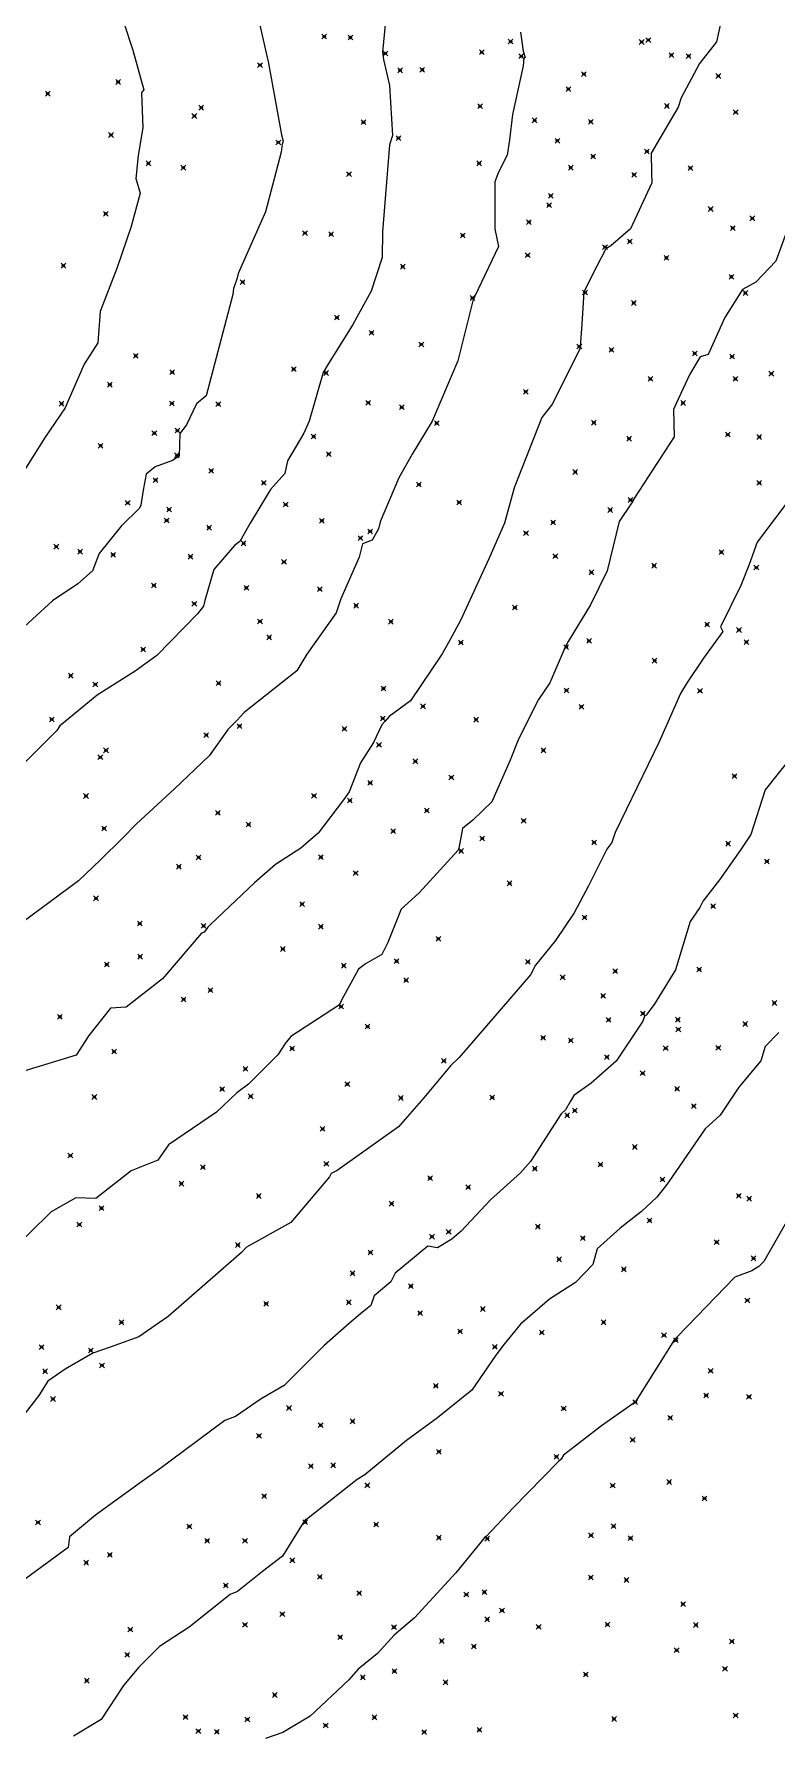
# Model space of a CAD drawing. Header units: inches. Extents: x 1411897 to 1412713, y 4930955 to 4931789.
# Drawn here: x 1412157.2 to 1412188.4, y 4931181.7 to 4931253.2 of the extents above; entities that cross this region are included whole.
import ezdxf

# ---------------------------------------------------------------- set-up
doc = ezdxf.new("R2010")
doc.units = ezdxf.units.IN
doc.header["$MEASUREMENT"] = 0
doc.header["$PDMODE"] = 35
doc.header["$PDSIZE"] = 0.1

msp = doc.modelspace()

# ---------------------------------------------------------------- linework, layer by layer
at = {"color": 2, "true_color": 0xf1eb1f}
for p, q in [((1412160.299, 4931255.653), (1412161.312, 4931252.552)), ((1412166.345, 4931254.925), (1412166.972, 4931252.179)), ((1412172.017, 4931254.637), (1412171.806, 4931252.467)), ((1412186.142, 4931254.245), (1412185.841, 4931252.903)), ((1412177.606, 4931253.304), (1412177.714, 4931252.51)), ((1412161.312, 4931252.552), (1412161.784, 4931250.874)), ((1412185.841, 4931252.903), (1412185.134, 4931251.988)), ((1412166.972, 4931252.179), (1412167.002, 4931252.072)), ((1412167.002, 4931252.072), (1412167.567, 4931248.986)), ((1412171.806, 4931252.467), (1412171.847, 4931252.15)), ((1412171.847, 4931252.15), (1412172.1, 4931251.063)), ((1412177.723, 4931251.891), (1412177.276, 4931249.838)), ((1412177.714, 4931252.51), (1412177.802, 4931252.244)), ((1412177.746, 4931252.216), (1412177.723, 4931251.891)), ((1412177.802, 4931252.244), (1412177.746, 4931252.216)), ((1412185.134, 4931251.988), (1412184.355, 4931250.547)), ((1412161.784, 4931250.874), (1412161.675, 4931250.774)), ((1412161.675, 4931250.774), (1412161.735, 4931249.285)), ((1412172.1, 4931251.063), (1412172.231, 4931248.963)), ((1412184.355, 4931250.547), (1412184.235, 4931250.157)), ((1412177.276, 4931249.838), (1412177.149, 4931248.784)), ((1412183.959, 4931249.675), (1412183.105, 4931248.219)), ((1412184.235, 4931250.157), (1412183.959, 4931249.675)), ((1412161.735, 4931249.285), (1412161.54, 4931248.116)), ((1412167.567, 4931248.986), (1412167.636, 4931248.719)), ((1412172.231, 4931248.963), (1412172.101, 4931248.575)), ((1412167.549, 4931248.267), (1412166.886, 4931245.755)), ((1412167.594, 4931248.597), (1412167.549, 4931248.267)), ((1412167.636, 4931248.719), (1412167.594, 4931248.597)), ((1412172.101, 4931248.575), (1412171.808, 4931244.916)), ((1412177.149, 4931248.784), (1412177.051, 4931248.131)), ((1412161.54, 4931248.116), (1412161.436, 4931247.158)), ((1412177.051, 4931248.131), (1412176.68, 4931247.424)), ((1412183.105, 4931248.219), (1412183.116, 4931247.397)), ((1412161.436, 4931247.158), (1412161.629, 4931246.532)), ((1412176.68, 4931247.424), (1412176.528, 4931247.013)), ((1412176.528, 4931247.013), (1412176.535, 4931245.033)), ((1412183.132, 4931246.974), (1412182.234, 4931245.043)), ((1412183.116, 4931247.397), (1412183.132, 4931246.974)), ((1412161.629, 4931246.532), (1412161.245, 4931245.139)), ((1412166.886, 4931245.755), (1412165.746, 4931243.156)), ((1412161.245, 4931245.139), (1412160.655, 4931243.417)), ((1412171.808, 4931244.916), (1412171.801, 4931243.838)), ((1412176.535, 4931245.033), (1412176.688, 4931244.302)), ((1412182.234, 4931245.043), (1412181.408, 4931244.327)), ((1412188.82, 4931244.988), (1412188.331, 4931243.681)), ((1412176.688, 4931244.302), (1412175.685, 4931242.203)), ((1412181.194, 4931244.204), (1412180.81, 4931243.474)), ((1412181.408, 4931244.327), (1412181.194, 4931244.204)), ((1412160.655, 4931243.417), (1412159.943, 4931241.567)), ((1412171.801, 4931243.838), (1412171.331, 4931242.423)), ((1412180.81, 4931243.474), (1412180.274, 4931242.39)), ((1412188.331, 4931243.681), (1412187.5, 4931242.803)), ((1412165.549, 4931242.537), (1412165.518, 4931242.272)), ((1412165.682, 4931242.924), (1412165.549, 4931242.537)), ((1412165.746, 4931243.156), (1412165.682, 4931242.924)), ((1412187.5, 4931242.803), (1412186.936, 4931242.483)), ((1412165.518, 4931242.272), (1412164.404, 4931238.019)), ((1412171.331, 4931242.423), (1412170.558, 4931241.017)), ((1412175.624, 4931242.07), (1412174.97, 4931239.487)), ((1412175.644, 4931242.106), (1412175.624, 4931242.07)), ((1412175.685, 4931242.203), (1412175.644, 4931242.106)), ((1412180.274, 4931242.39), (1412180.18, 4931241.036)), ((1412186.936, 4931242.483), (1412186.198, 4931241.312)), ((1412159.943, 4931241.567), (1412159.843, 4931240.254)), ((1412186.198, 4931241.312), (1412185.499, 4931239.753)), ((1412170.558, 4931241.017), (1412169.504, 4931239.31)), ((1412180.18, 4931241.036), (1412180.122, 4931240.086)), ((1412159.843, 4931240.254), (1412159.268, 4931239.345)), ((1412180.097, 4931240.001), (1412178.952, 4931237.68)), ((1412180.122, 4931240.086), (1412180.097, 4931240.001)), ((1412185.499, 4931239.753), (1412185.16, 4931239.656)), ((1412159.268, 4931239.345), (1412158.605, 4931237.803)), ((1412169.316, 4931238.995), (1412168.721, 4931236.956)), ((1412169.504, 4931239.31), (1412169.316, 4931238.995)), ((1412174.97, 4931239.487), (1412174.015, 4931237.252)), ((1412185.16, 4931239.656), (1412184.726, 4931238.933)), ((1412184.726, 4931238.933), (1412184.227, 4931237.877)), ((1412158.479, 4931237.519), (1412157.639, 4931236.276)), ((1412158.605, 4931237.803), (1412158.479, 4931237.519)), ((1412163.988, 4931237.684), (1412163.565, 4931236.802)), ((1412164.404, 4931238.019), (1412163.988, 4931237.684)), ((1412178.952, 4931237.68), (1412178.5, 4931237.105)), ((1412184.227, 4931237.877), (1412184.033, 4931237.451)), ((1412163.565, 4931236.802), (1412163.293, 4931236.437)), ((1412168.721, 4931236.956), (1412168.501, 4931236.449)), ((1412173.898, 4931236.957), (1412173.056, 4931235.57)), ((1412174.015, 4931237.252), (1412173.898, 4931236.957)), ((1412178.5, 4931237.105), (1412177.346, 4931234.148)), ((1412184.033, 4931237.451), (1412184.062, 4931236.297)), ((1412157.639, 4931236.276), (1412156.533, 4931234.547)), ((1412163.293, 4931236.437), (1412163.257, 4931235.481)), ((1412168.501, 4931236.449), (1412167.821, 4931235.294)), ((1412184.062, 4931236.297), (1412182.433, 4931233.777)), ((1412163.257, 4931235.481), (1412162.979, 4931235.299)), ((1412173.056, 4931235.57), (1412172.491, 4931234.577)), ((1412161.87, 4931234.73), (1412161.75, 4931234.053)), ((1412162.256, 4931235.031), (1412161.87, 4931234.73)), ((1412162.979, 4931235.299), (1412162.256, 4931235.031)), ((1412167.711, 4931234.755), (1412167.102, 4931234.081)), ((1412167.821, 4931235.294), (1412167.711, 4931234.755)), ((1412161.75, 4931234.053), (1412161.654, 4931233.431)), ((1412167.102, 4931234.081), (1412166.253, 4931232.667)), ((1412172.491, 4931234.577), (1412171.708, 4931232.722)), ((1412177.346, 4931234.148), (1412176.93, 4931232.668)), ((1412189.139, 4931233.969), (1412187.556, 4931231.868)), ((1412161.594, 4931233.297), (1412160.825, 4931232.536)), ((1412161.654, 4931233.431), (1412161.594, 4931233.297)), ((1412182.279, 4931233.503), (1412181.756, 4931232.742)), ((1412182.334, 4931233.581), (1412182.279, 4931233.503)), ((1412182.357, 4931233.657), (1412182.334, 4931233.581)), ((1412182.433, 4931233.777), (1412182.357, 4931233.657)), ((1412160.825, 4931232.536), (1412159.9, 4931231.395)), ((1412166.253, 4931232.667), (1412165.811, 4931231.892)), ((1412171.708, 4931232.722), (1412171.646, 4931232.436)), ((1412176.93, 4931232.668), (1412176.281, 4931231.176)), ((1412181.756, 4931232.742), (1412181.25, 4931230.67)), ((1412165.811, 4931231.892), (1412165.59, 4931231.725)), ((1412170.97, 4931231.794), (1412170.83, 4931231.245)), ((1412171.374, 4931231.952), (1412170.97, 4931231.794)), ((1412171.646, 4931232.436), (1412171.374, 4931231.952)), ((1412187.556, 4931231.868), (1412187.221, 4931230.932)), ((1412159.9, 4931231.395), (1412159.619, 4931230.665)), ((1412165.59, 4931231.725), (1412164.715, 4931230.717)), ((1412170.83, 4931231.245), (1412170.06, 4931229.489)), ((1412176.281, 4931231.176), (1412175.089, 4931228.574)), ((1412159.619, 4931230.665), (1412158.999, 4931230.123)), ((1412164.715, 4931230.717), (1412164.342, 4931229.415)), ((1412181.25, 4931230.67), (1412180.543, 4931229.235)), ((1412187.221, 4931230.932), (1412186.866, 4931230.045)), ((1412158.999, 4931230.123), (1412157.947, 4931229.403)), ((1412186.866, 4931230.045), (1412186.012, 4931228.314)), ((1412157.947, 4931229.403), (1412156.429, 4931228.023)), ((1412164.287, 4931229.176), (1412164.031, 4931228.852)), ((1412164.342, 4931229.415), (1412164.287, 4931229.176)), ((1412170.06, 4931229.489), (1412169.868, 4931228.897)), ((1412180.543, 4931229.235), (1412179.607, 4931227.688)), ((1412164.031, 4931228.852), (1412162.331, 4931227.1)), ((1412169.868, 4931228.897), (1412168.624, 4931227.165)), ((1412175.089, 4931228.574), (1412174.649, 4931227.785)), ((1412186.012, 4931228.314), (1412186.11, 4931228.114)), ((1412174.649, 4931227.785), (1412174.312, 4931227.182)), ((1412179.607, 4931227.688), (1412179.496, 4931227.486)), ((1412186.11, 4931228.114), (1412185.297, 4931226.988)), ((1412162.075, 4931226.919), (1412161.416, 4931226.452)), ((1412162.331, 4931227.1), (1412162.075, 4931226.919)), ((1412168.624, 4931227.165), (1412168.204, 4931226.464)), ((1412174.312, 4931227.182), (1412172.984, 4931225.208)), ((1412179.482, 4931227.462), (1412178.841, 4931225.957)), ((1412179.496, 4931227.486), (1412179.482, 4931227.462)), ((1412185.297, 4931226.988), (1412184.613, 4931225.977)), ((1412161.416, 4931226.452), (1412159.812, 4931225.444)), ((1412168.204, 4931226.464), (1412165.991, 4931224.71)), ((1412159.812, 4931225.444), (1412158.298, 4931224.199)), ((1412178.841, 4931225.957), (1412178.369, 4931225.261)), ((1412184.336, 4931225.511), (1412183.436, 4931223.472)), ((1412184.613, 4931225.977), (1412184.336, 4931225.511)), ((1412165.991, 4931224.71), (1412165.689, 4931224.368)), ((1412172.984, 4931225.208), (1412172.089, 4931224.541)), ((1412178.369, 4931225.261), (1412177.525, 4931223.596)), ((1412158.118, 4931223.954), (1412156.295, 4931222.136)), ((1412158.25, 4931224.155), (1412158.118, 4931223.954)), ((1412158.298, 4931224.199), (1412158.25, 4931224.155)), ((1412165.319, 4931224.009), (1412164.53, 4931222.891)), ((1412165.689, 4931224.368), (1412165.319, 4931224.009)), ((1412171.781, 4931224.189), (1412171.432, 4931223.455)), ((1412171.913, 4931224.338), (1412171.781, 4931224.189)), ((1412172.089, 4931224.541), (1412171.913, 4931224.338)), ((1412171.432, 4931223.455), (1412170.885, 4931222.6)), ((1412177.525, 4931223.596), (1412177.168, 4931222.707)), ((1412183.436, 4931223.472), (1412181.589, 4931219.67)), ((1412164.53, 4931222.891), (1412163.073, 4931221.507)), ((1412170.885, 4931222.6), (1412170.412, 4931221.374)), ((1412177.168, 4931222.707), (1412176.409, 4931220.957)), ((1412188.976, 4931222.839), (1412187.896, 4931221.455)), ((1412163.073, 4931221.507), (1412161.467, 4931220.025)), ((1412170.412, 4931221.374), (1412170.166, 4931221.046)), ((1412187.896, 4931221.455), (1412187.282, 4931219.585)), ((1412170.166, 4931221.046), (1412169.106, 4931219.643)), ((1412176.409, 4931220.957), (1412175.608, 4931220.192)), ((1412161.467, 4931220.025), (1412160.895, 4931219.438)), ((1412169.106, 4931219.643), (1412168.37, 4931219.013)), ((1412175.165, 4931219.839), (1412175.014, 4931219.003)), ((1412175.608, 4931220.192), (1412175.165, 4931219.839)), ((1412181.589, 4931219.67), (1412181.451, 4931219.243)), ((1412160.895, 4931219.438), (1412159.957, 4931218.514)), ((1412168.37, 4931219.013), (1412167.308, 4931218.326)), ((1412174.991, 4931218.925), (1412173.35, 4931217.127)), ((1412175.014, 4931219.003), (1412174.991, 4931218.925)), ((1412181.234, 4931218.964), (1412180.468, 4931217.426)), ((1412181.451, 4931219.243), (1412181.234, 4931218.964)), ((1412186.873, 4931218.95), (1412185.966, 4931217.682)), ((1412187.282, 4931219.585), (1412186.873, 4931218.95)), ((1412159.957, 4931218.514), (1412159.04, 4931217.63)), ((1412167.308, 4931218.326), (1412166.436, 4931217.558)), ((1412159.04, 4931217.63), (1412156.65, 4931215.868)), ((1412166.436, 4931217.558), (1412164.578, 4931215.804)), ((1412185.966, 4931217.682), (1412185.279, 4931216.796)), ((1412173.35, 4931217.127), (1412172.591, 4931216.444)), ((1412180.468, 4931217.426), (1412179.869, 4931216.296)), ((1412185.279, 4931216.796), (1412185.143, 4931216.522)), ((1412172.591, 4931216.444), (1412172.034, 4931215.048)), ((1412179.869, 4931216.296), (1412179.072, 4931215.135)), ((1412185.143, 4931216.522), (1412184.737, 4931215.931)), ((1412164.207, 4931215.433), (1412162.57, 4931213.516)), ((1412164.318, 4931215.478), (1412164.207, 4931215.433)), ((1412164.469, 4931215.688), (1412164.318, 4931215.478)), ((1412164.578, 4931215.804), (1412164.469, 4931215.688)), ((1412184.737, 4931215.931), (1412184.122, 4931213.89)), ((1412172.034, 4931215.048), (1412171.774, 4931214.545)), ((1412179.072, 4931215.135), (1412178.242, 4931214.087)), ((1412170.806, 4931213.924), (1412170.087, 4931212.62)), ((1412171.089, 4931214.148), (1412170.806, 4931213.924)), ((1412171.774, 4931214.545), (1412171.089, 4931214.148)), ((1412178.242, 4931214.087), (1412178.03, 4931213.68)), ((1412162.57, 4931213.516), (1412161.041, 4931212.331)), ((1412178.03, 4931213.68), (1412175.028, 4931210.218)), ((1412184.122, 4931213.89), (1412183.23, 4931212.434)), ((1412170.087, 4931212.62), (1412169.995, 4931212.424)), ((1412160.376, 4931212.282), (1412159.473, 4931211.137)), ((1412161.041, 4931212.331), (1412160.376, 4931212.282)), ((1412169.995, 4931212.424), (1412167.963, 4931211.098)), ((1412182.819, 4931211.955), (1412182.749, 4931211.744)), ((1412182.909, 4931211.988), (1412182.819, 4931211.955)), ((1412182.92, 4931212.03), (1412182.909, 4931211.988)), ((1412183.23, 4931212.434), (1412182.92, 4931212.03)), ((1412159.473, 4931211.137), (1412158.94, 4931210.315)), ((1412167.963, 4931211.098), (1412167.714, 4931210.802)), ((1412182.749, 4931211.744), (1412181.627, 4931210.055)), ((1412188.47, 4931211.26), (1412187.893, 4931210.669)), ((1412167.714, 4931210.802), (1412167.408, 4931210.326)), ((1412187.893, 4931210.669), (1412187.71, 4931210.066)), ((1412158.94, 4931210.315), (1412156.731, 4931209.638)), ((1412167.408, 4931210.326), (1412166.173, 4931209.086)), ((1412174.665, 4931209.861), (1412173.549, 4931208.515)), ((1412175.028, 4931210.218), (1412174.665, 4931209.861)), ((1412181.627, 4931210.055), (1412180.581, 4931209.132)), ((1412187.71, 4931210.066), (1412186.786, 4931208.961)), ((1412166.173, 4931209.086), (1412165.693, 4931208.724)), ((1412180.581, 4931209.132), (1412179.854, 4931208.611)), ((1412186.786, 4931208.961), (1412186, 4931207.781)), ((1412165.693, 4931208.724), (1412164.832, 4931207.916)), ((1412173.549, 4931208.515), (1412172.865, 4931207.73)), ((1412179.715, 4931208.382), (1412179.497, 4931208.014)), ((1412179.854, 4931208.611), (1412179.715, 4931208.382)), ((1412164.832, 4931207.916), (1412162.812, 4931206.537)), ((1412172.865, 4931207.73), (1412172.474, 4931207.303)), ((1412179.316, 4931207.84), (1412178.03, 4931205.84)), ((1412179.497, 4931208.014), (1412179.316, 4931207.84)), ((1412186, 4931207.781), (1412185.37, 4931207.212)), ((1412172.474, 4931207.303), (1412169.907, 4931205.462)), ((1412185.37, 4931207.212), (1412183.854, 4931205.02)), ((1412162.812, 4931206.537), (1412162.372, 4931205.893)), ((1412161.24, 4931205.446), (1412159.757, 4931204.289)), ((1412162.372, 4931205.893), (1412161.24, 4931205.446)), ((1412169.653, 4931205.333), (1412169.58, 4931205.197)), ((1412169.907, 4931205.462), (1412169.653, 4931205.333)), ((1412177.602, 4931205.371), (1412176.349, 4931204.228)), ((1412178.03, 4931205.84), (1412177.602, 4931205.371)), ((1412169.58, 4931205.197), (1412167.954, 4931203.281)), ((1412183.754, 4931204.868), (1412183.337, 4931204.339)), ((1412183.854, 4931205.02), (1412183.754, 4931204.868)), ((1412158.922, 4931204.318), (1412157.888, 4931203.722)), ((1412159.757, 4931204.289), (1412158.922, 4931204.318)), ((1412176.349, 4931204.228), (1412175.117, 4931202.911)), ((1412183.337, 4931204.339), (1412182.699, 4931203.738)), ((1412189.183, 4931203.995), (1412187.832, 4931201.637)), ((1412157.888, 4931203.722), (1412156.064, 4931201.927)), ((1412167.954, 4931203.281), (1412166.089, 4931202.241)), ((1412182.699, 4931203.738), (1412181.796, 4931203.034)), ((1412174.722, 4931202.58), (1412174.126, 4931202.215)), ((1412175.117, 4931202.911), (1412174.722, 4931202.58)), ((1412181.796, 4931203.034), (1412180.826, 4931202.166)), ((1412165.879, 4931202.021), (1412162.801, 4931199.332)), ((1412166.089, 4931202.241), (1412165.879, 4931202.021)), ((1412173.72, 4931202.284), (1412172.34, 4931201.151)), ((1412174.126, 4931202.215), (1412173.72, 4931202.284)), ((1412180.826, 4931202.166), (1412180.643, 4931201.512)), ((1412172.34, 4931201.151), (1412172.164, 4931200.784)), ((1412180.643, 4931201.512), (1412179.918, 4931200.755)), ((1412187.323, 4931201.243), (1412186.621, 4931200.986)), ((1412187.625, 4931201.434), (1412187.323, 4931201.243)), ((1412187.832, 4931201.637), (1412187.625, 4931201.434)), ((1412172.164, 4931200.784), (1412171.459, 4931200.199)), ((1412179.918, 4931200.755), (1412178.833, 4931200.056)), ((1412186.621, 4931200.986), (1412184.207, 4931198.492)), ((1412171.312, 4931199.782), (1412170.89, 4931199.441)), ((1412171.459, 4931200.199), (1412171.312, 4931199.782)), ((1412178.833, 4931200.056), (1412177.603, 4931199.008)), ((1412162.801, 4931199.332), (1412161.572, 4931198.476)), ((1412170.418, 4931199.042), (1412169.362, 4931198.101)), ((1412170.89, 4931199.441), (1412170.418, 4931199.042)), ((1412177.603, 4931199.008), (1412176.92, 4931198.169)), ((1412161.572, 4931198.476), (1412160.367, 4931198.036)), ((1412184.073, 4931198.358), (1412182.43, 4931195.73)), ((1412184.207, 4931198.492), (1412184.073, 4931198.358)), ((1412159.637, 4931197.783), (1412158.474, 4931197.108)), ((1412160.367, 4931198.036), (1412159.637, 4931197.783)), ((1412169.362, 4931198.101), (1412167.674, 4931196.42)), ((1412176.575, 4931197.706), (1412175.556, 4931196.229)), ((1412176.92, 4931198.169), (1412176.575, 4931197.706)), ((1412158.474, 4931197.108), (1412157.746, 4931196.611)), ((1412157.746, 4931196.611), (1412157.361, 4931196)), ((1412167.674, 4931196.42), (1412166.704, 4931195.865)), ((1412175.556, 4931196.229), (1412174.113, 4931195.062)), ((1412157.361, 4931196), (1412156.786, 4931195.263)), ((1412166.704, 4931195.865), (1412165.636, 4931195.122)), ((1412182.43, 4931195.73), (1412181.016, 4931194.733)), ((1412165.181, 4931194.955), (1412162.401, 4931192.878)), ((1412165.636, 4931195.122), (1412165.181, 4931194.955)), ((1412174.113, 4931195.062), (1412172.817, 4931194.12)), ((1412181.016, 4931194.733), (1412179.416, 4931193.496)), ((1412172.817, 4931194.12), (1412171.068, 4931192.673)), ((1412179.207, 4931193.231), (1412177.301, 4931191.28)), ((1412179.32, 4931193.327), (1412179.207, 4931193.231)), ((1412179.416, 4931193.496), (1412179.32, 4931193.327)), ((1412162.401, 4931192.878), (1412161.677, 4931192.383)), ((1412170.742, 4931192.481), (1412168.615, 4931190.791)), ((1412171.068, 4931192.673), (1412170.742, 4931192.481)), ((1412161.677, 4931192.383), (1412159.742, 4931190.976)), ((1412177.301, 4931191.28), (1412176.161, 4931190.078)), ((1412159.742, 4931190.976), (1412158.657, 4931190.072)), ((1412168.468, 4931190.652), (1412167.605, 4931189.251)), ((1412168.52, 4931190.705), (1412168.468, 4931190.652)), ((1412168.571, 4931190.792), (1412168.52, 4931190.705)), ((1412168.615, 4931190.791), (1412168.571, 4931190.792)), ((1412158.596, 4931189.616), (1412156.813, 4931188.307)), ((1412158.657, 4931190.072), (1412158.596, 4931189.616)), ((1412176.068, 4931189.993), (1412174.888, 4931188.559)), ((1412176.161, 4931190.078), (1412176.068, 4931189.993)), ((1412167.605, 4931189.251), (1412166.764, 4931188.604)), ((1412166.764, 4931188.604), (1412165.722, 4931187.767)), ((1412174.888, 4931188.559), (1412173.159, 4931186.661)), ((1412165.404, 4931187.645), (1412163.684, 4931186.273)), ((1412165.722, 4931187.767), (1412165.404, 4931187.645)), ((1412163.684, 4931186.273), (1412162.434, 4931185.455)), ((1412172.599, 4931186.181), (1412172.294, 4931185.934)), ((1412173.159, 4931186.661), (1412172.599, 4931186.181)), ((1412162.434, 4931185.455), (1412161.574, 4931184.582)), ((1412172.294, 4931185.934), (1412171.601, 4931185.159)), ((1412161.574, 4931184.582), (1412160.924, 4931183.821)), ((1412171.601, 4931185.159), (1412170.786, 4931184.506)), ((1412170.375, 4931184.039), (1412168.772, 4931182.528)), ((1412170.786, 4931184.506), (1412170.375, 4931184.039)), ((1412160.924, 4931183.821), (1412159.981, 4931182.389)), ((1412168.772, 4931182.528), (1412167.616, 4931181.845)), ((1412159.981, 4931182.389), (1412158.827, 4931181.694)), ((1412167.616, 4931181.845), (1412166.885, 4931181.588))]:
    msp.add_line(p, q, dxfattribs=at)
for p in [(1412169.36, 4931253.12), (1412170.46, 4931253.08), (1412175.98, 4931252.46), (1412177.19, 4931252.91), (1412182.7, 4931252.89), (1412182.98, 4931252.97), (1412166.66, 4931251.92), (1412171.93, 4931252.41), (1412173.48, 4931251.72), (1412177.64, 4931252.29), (1412183.95, 4931252.34), (1412184.67, 4931252.3), (1412160.7, 4931251.21), (1412172.55, 4931251.7), (1412180.27, 4931251.54), (1412185.92, 4931251.46), (1412157.74, 4931250.72), (1412179.62, 4931250.91), (1412163.9, 4931249.78), (1412164.19, 4931250.13), (1412175.91, 4931250.19), (1412178.2, 4931249.6), (1412183.76, 4931250.2), (1412186.65, 4931249.94), (1412160.4, 4931248.98), (1412171.01, 4931249.52), (1412180.56, 4931249.54), (1412167.43, 4931248.67), (1412172.48, 4931248.85), (1412179.16, 4931248.74), (1412182.92, 4931248.29), (1412161.97, 4931247.79), (1412163.44, 4931247.61), (1412175.87, 4931247.79), (1412179.72, 4931247.61), (1412180.66, 4931248.08), (1412184.75, 4931247.59), (1412170.4, 4931247.34), (1412182.38, 4931247.31), (1412178.81, 4931246.03), (1412178.88, 4931246.43), (1412160.18, 4931245.67), (1412177.96, 4931245.32), (1412185.6, 4931245.87), (1412187.35, 4931245.48), (1412168.55, 4931244.86), (1412169.65, 4931244.81), (1412175.18, 4931244.76), (1412186.53, 4931245.07), (1412177.91, 4931243.93), (1412181.16, 4931244.27), (1412182.2, 4931244.51), (1412158.4, 4931243.49), (1412172.66, 4931243.45), (1412183.74, 4931243.82), (1412165.93, 4931242.8), (1412186.47, 4931243.02), (1412175.59, 4931242.13), (1412180.32, 4931242.36), (1412182.37, 4931241.92), (1412187.06, 4931242.34), (1412169.89, 4931241.31), (1412171.35, 4931240.67), (1412161.44, 4931239.7), (1412173.44, 4931240.18), (1412180.08, 4931240.09), (1412181.43, 4931239.95), (1412184.93, 4931239.8), (1412186.5, 4931239.67), (1412162.97, 4931239.01), (1412168.08, 4931239.14), (1412169.44, 4931238.98), (1412188.15, 4931238.95), (1412160.35, 4931238.49), (1412177.83, 4931238.19), (1412183.07, 4931238.73), (1412186.64, 4931238.73), (1412158.32, 4931237.69), (1412162.96, 4931237.7), (1412164.91, 4931237.67), (1412171.21, 4931237.73), (1412172.62, 4931237.54), (1412184.44, 4931237.72), (1412174.09, 4931236.87), (1412180.69, 4931236.89), (1412162.22, 4931236.45), (1412163.19, 4931236.56), (1412168.91, 4931236.31), (1412182.17, 4931236.22), (1412186.32, 4931236.39), (1412187.64, 4931236.29), (1412159.96, 4931235.92), (1412163.17, 4931235.52), (1412169.55, 4931235.57), (1412164.61, 4931234.87), (1412179.91, 4931234.82), (1412162.27, 4931234.48), (1412166.82, 4931234.36), (1412173.34, 4931234.29), (1412187.64, 4931234.36), (1412161.1, 4931233.52), (1412162.84, 4931233.24), (1412167.74, 4931233.45), (1412175.03, 4931233.54), (1412181.38, 4931233.22), (1412182.23, 4931233.64), (1412162.74, 4931232.78), (1412164.52, 4931232.48), (1412169.26, 4931232.77), (1412178.98, 4931232.7), (1412165.97, 4931231.82), (1412170.88, 4931232.04), (1412171.29, 4931232.32), (1412177.84, 4931232.25), (1412158.1, 4931231.68), (1412159.1, 4931231.47), (1412160.49, 4931231.34), (1412163.74, 4931231.26), (1412167.67, 4931231.04), (1412179.07, 4931231.28), (1412186.05, 4931231.45), (1412180.59, 4931230.6), (1412183.22, 4931230.88), (1412187.52, 4931230.8), (1412162.2, 4931230.05), (1412166.09, 4931229.95), (1412169.17, 4931229.89), (1412163.9, 4931229.28), (1412170.7, 4931229.2), (1412177.37, 4931229.12), (1412166.66, 4931228.54), (1412172.16, 4931228.53), (1412185.45, 4931228.41), (1412186.79, 4931228.18), (1412167.05, 4931227.87), (1412175.1, 4931227.65), (1412179.53, 4931227.46), (1412180.49, 4931227.72), (1412187.1, 4931227.67), (1412161.75, 4931227.36), (1412183.24, 4931226.89), (1412158.71, 4931226.26), (1412159.74, 4931225.89), (1412164.92, 4931225.94), (1412171.85, 4931225.72), (1412179.54, 4931225.64), (1412185.15, 4931225.62), (1412173.51, 4931224.97), (1412180.17, 4931224.95), (1412157.91, 4931224.42), (1412165.8, 4931224.14), (1412170.21, 4931224.02), (1412171.82, 4931224.46), (1412175.74, 4931224.41), (1412160.19, 4931223.12), (1412164.4, 4931223.76), (1412171.66, 4931223.35), (1412178.57, 4931223.12), (1412159.95, 4931222.83), (1412173.19, 4931222.66), (1412171.29, 4931221.75), (1412174.7, 4931221.98), (1412186.6, 4931222.04), (1412159.35, 4931221.2), (1412168.93, 4931221.21), (1412170.44, 4931221.01), (1412164.89, 4931220.49), (1412173.67, 4931220.59), (1412160.11, 4931219.84), (1412166.18, 4931220), (1412172.26, 4931219.72), (1412177.74, 4931220.16), (1412175.11, 4931218.89), (1412176, 4931219.42), (1412180.7, 4931219.25), (1412186.33, 4931219.2), (1412163.25, 4931218.23), (1412164.08, 4931218.62), (1412169.22, 4931218.63), (1412187.96, 4931218.45), (1412170.68, 4931217.96), (1412177.15, 4931217.53), (1412159.77, 4931216.9), (1412168.43, 4931216.66), (1412180.3, 4931216.1), (1412185.7, 4931216.57), (1412161.61, 4931215.84), (1412164.29, 4931215.74), (1412169.22, 4931215.71), (1412167.62, 4931214.77), (1412174.16, 4931215.2), (1412160.22, 4931214.12), (1412161.62, 4931214.45), (1412170.18, 4931214.07), (1412172.4, 4931214.26), (1412177.92, 4931214.23), (1412181.59, 4931213.84), (1412185.12, 4931213.91), (1412172.8, 4931213.46), (1412179.38, 4931213.58), (1412163.45, 4931212.65), (1412164.58, 4931213.04), (1412181.08, 4931212.8), (1412188.28, 4931212.5), (1412158.25, 4931211.92), (1412170.07, 4931212.35), (1412181.31, 4931211.79), (1412182.75, 4931212.06), (1412184.22, 4931211.8), (1412171.18, 4931211.51), (1412178.56, 4931211.04), (1412184.24, 4931211.39), (1412187.05, 4931211.62), (1412160.53, 4931210.46), (1412168.01, 4931210.59), (1412179.72, 4931210.93), (1412183.71, 4931210.6), (1412185.92, 4931210.62), (1412166.05, 4931209.73), (1412174.39, 4931210.07), (1412181.24, 4931210.23), (1412182.74, 4931209.55), (1412165.07, 4931208.88), (1412170.33, 4931209.09), (1412184.19, 4931208.89), (1412159.7, 4931208.55), (1412166.27, 4931208.58), (1412172.58, 4931208.51), (1412176.42, 4931208.53), (1412184.89, 4931208.17), (1412179.57, 4931207.78), (1412179.89, 4931207.98), (1412169.29, 4931207.21), (1412158.69, 4931206.09), (1412182.41, 4931206.45), (1412164.26, 4931205.6), (1412169.45, 4931205.74), (1412178.21, 4931205.54), (1412180.97, 4931205.71), (1412163.36, 4931204.91), (1412173.81, 4931205.14), (1412175.41, 4931204.76), (1412183.57, 4931205.08), (1412160, 4931203.88), (1412166.61, 4931204.39), (1412172.19, 4931204.07), (1412186.78, 4931204.4), (1412187.22, 4931204.28), (1412159.07, 4931203.19), (1412178.34, 4931203.1), (1412183.03, 4931203.36), (1412173.89, 4931202.68), (1412174.59, 4931202.88), (1412180.23, 4931202.62), (1412185.85, 4931202.45), (1412165.73, 4931202.33), (1412171.3, 4931202.02), (1412179.23, 4931201.73), (1412187.4, 4931201.77), (1412170.55, 4931201.14), (1412181.95, 4931201.31), (1412173, 4931200.6), (1412158.2, 4931199.71), (1412166.92, 4931199.86), (1412170.39, 4931199.92), (1412176.02, 4931199.64), (1412187.14, 4931200), (1412160.84, 4931199.08), (1412173.39, 4931199.47), (1412181.1, 4931199.08), (1412175.07, 4931198.7), (1412178.5, 4931198.65), (1412183.64, 4931198.54), (1412184.14, 4931198.33), (1412157.48, 4931198.04), (1412159.55, 4931197.9), (1412176.53, 4931198.05), (1412157.63, 4931197.02), (1412160.02, 4931197.27), (1412185.6, 4931197.04), (1412174.05, 4931196.41), (1412176.79, 4931196.08), (1412185.41, 4931196.01), (1412187.21, 4931195.95), (1412157.96, 4931195.86), (1412167.88, 4931195.48), (1412179.42, 4931195.46), (1412182.43, 4931195.73), (1412169.21, 4931194.76), (1412170.55, 4931194.92), (1412183.9, 4931195.07), (1412166.62, 4931194.31), (1412182.32, 4931194.14), (1412169.74, 4931193.07), (1412174.18, 4931193.64), (1412179.12, 4931193.43), (1412168.8, 4931193.04), (1412183.86, 4931192.37), (1412166.84, 4931191.78), (1412171.17, 4931192.23), (1412181.48, 4931192.22), (1412185.34, 4931191.68), (1412157.33, 4931190.67), (1412163.69, 4931190.5), (1412168.56, 4931190.68), (1412171.54, 4931190.58), (1412181.52, 4931190.51), (1412164.44, 4931189.9), (1412166.03, 4931189.9), (1412174.18, 4931190.03), (1412176.21, 4931189.99), (1412180.57, 4931190.13), (1412182.23, 4931190.01), (1412159.36, 4931188.98), (1412160.35, 4931189.31), (1412168.02, 4931189.08), (1412169.18, 4931188.38), (1412180.56, 4931188.36), (1412182.06, 4931188.25), (1412165.22, 4931188.02), (1412170.83, 4931187.7), (1412175.33, 4931187.64), (1412176.09, 4931187.74), (1412167.6, 4931186.82), (1412176.83, 4931186.97), (1412184.44, 4931187.24), (1412161.21, 4931186.17), (1412166.03, 4931186.37), (1412172.29, 4931186.27), (1412176.21, 4931186.6), (1412178.37, 4931186.28), (1412181.26, 4931186.38), (1412184.98, 4931186.36), (1412170.03, 4931185.85), (1412174.3, 4931185.69), (1412175.65, 4931185.46), (1412184.17, 4931185.3), (1412186.49, 4931185.67), (1412161.08, 4931185.11), (1412186.2, 4931184.52), (1412159.38, 4931184.02), (1412170.98, 4931184.16), (1412172.31, 4931184.42), (1412174.46, 4931183.95), (1412180.35, 4931184.28), (1412167.28, 4931183.42), (1412163.53, 4931182.49), (1412166.13, 4931182.39), (1412171.47, 4931182.48), (1412181.54, 4931182.41), (1412186.65, 4931182.56), (1412164.07, 4931181.9), (1412164.85, 4931181.87), (1412169.42, 4931182.14), (1412173.56, 4931181.86), (1412175.88, 4931181.95)]:
    msp.add_point(p)

doc.saveas('drawing.dxf')
